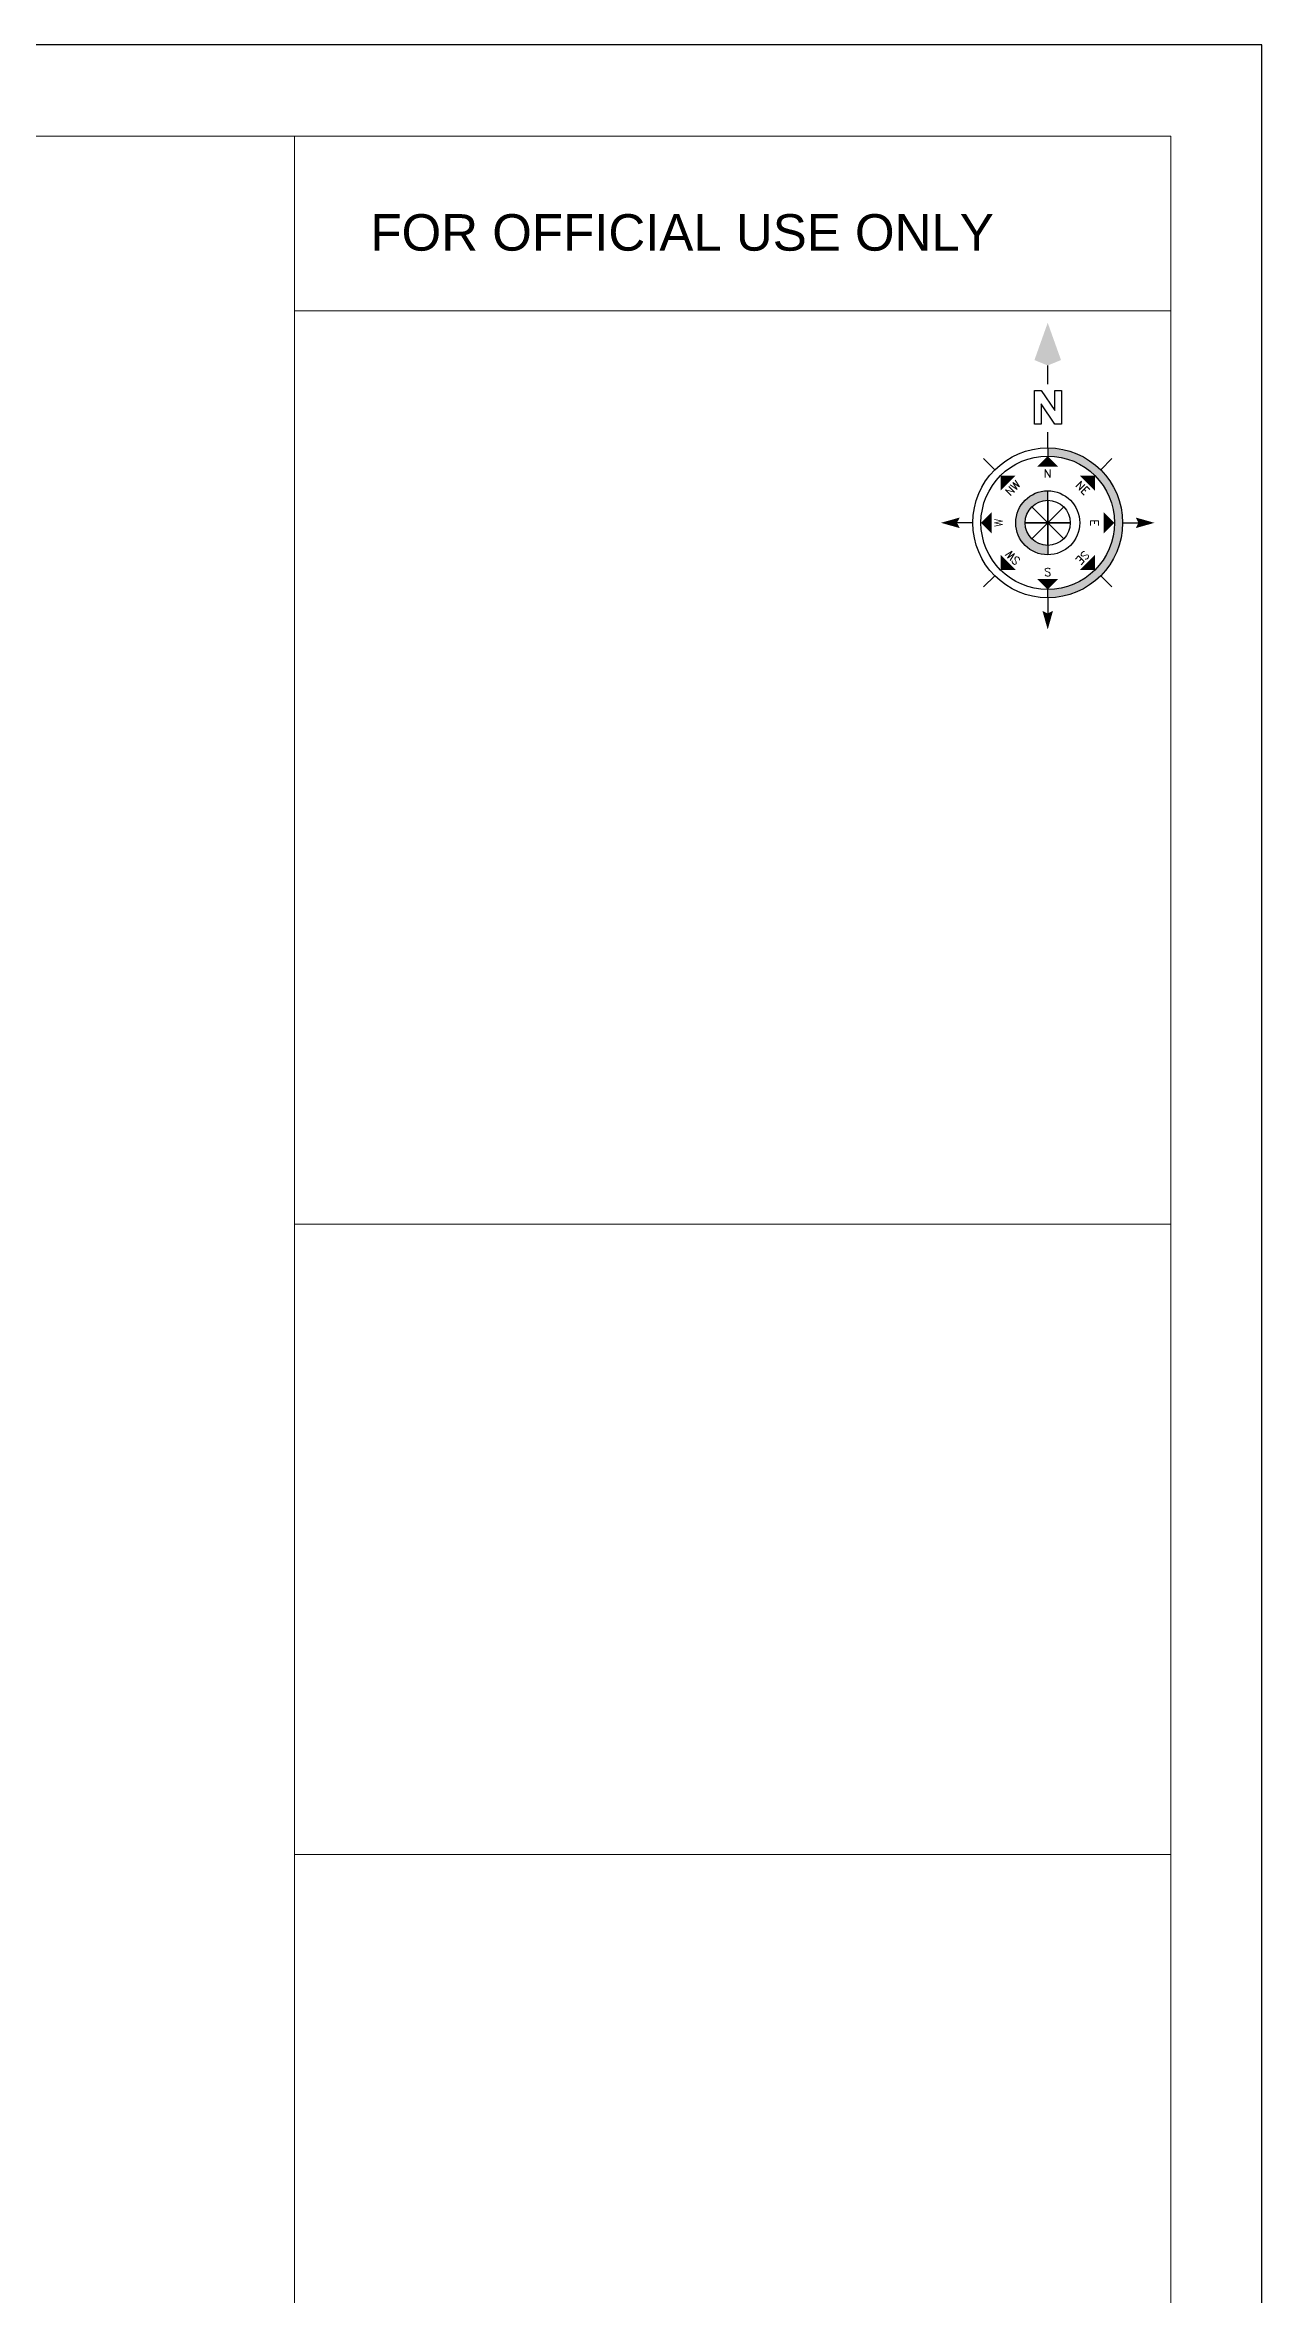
# Model space of a CAD drawing. Header units: inches. Extents: x 2449 to 13692, y -3765 to -1517.
# Drawn here: x 6809 to 7426, y -2659 to -1517 of the extents above; entities that cross this region are included whole.
import ezdxf
from ezdxf.enums import TextEntityAlignment as Align

# ---------------------------------------------------------------- set-up
doc = ezdxf.new("R2010")
doc.units = ezdxf.units.IN
doc.header["$LTSCALE"] = 0.5
doc.header["$MEASUREMENT"] = 0
doc.layers.add('ELE1', color=3, linetype='Continuous', lineweight=9)
doc.layers.add('TEXT', color=220, linetype='Continuous', lineweight=9)
doc.styles.add('Romans', font='romans.shx')
doc.styles.get("Standard").update_dxf_attribs({"font": 'arial.ttf'})

# ---------------------------------------------------------------- blocks, each defined once
blk = doc.blocks.new('Anno_North_J_Metric')
h = blk.add_hatch(color=0)
h.paths.add_polyline_path([(-4.17, 0), (-4.68, 0, 1), (4.68, 0), (4.17, 0, -1)])
h.paths.add_polyline_path([(1.41, 0), (2, 0, 1), (-2, 0), (-1.41, 0, -1)])
at = {"color": 0}
for p, q in [((0, 4.68), (0, 5.67)), ((-3.31, 3.31), (-4.01, 4.01)), ((3.31, 3.31), (4.01, 4.01)), ((0, -1.41), (0, 1.41)), ((0, 1.41), (0, -1.41)), ((-4.68, 0), (-5.67, 0)), ((-4.68, 0), (-4.17, 0)), ((-1.41, 0), (-2, 0)), ((1.41, 0), (-1.41, 0)), ((-1.41, 0), (1.41, 0)), ((1, 1), (-1, -1)), ((1, -1), (-1, 1)), ((-1, -1), (1, 1)), ((-1, 1), (1, -1)), ((1.41, 0), (2, 0)), ((4.68, 0), (4.17, 0)), ((4.68, 0), (5.67, 0)), ((8.67, 0), (9.83, 0)), ((-3.31, -3.31), (-4.01, -4.01)), ((3.31, -3.31), (4.01, -4.01)), ((0, -4.68), (0, -5.67))]:
    blk.add_line(p, q, dxfattribs=at)
at = {"color": 0, "linetype": 'ByBlock'}
for p, q in [((6.17, 0.82), (8.27, 0.82)), ((6.17, 0.4), (6.17, 0.82)), ((6.17, -0.44), (7.43, 0.4)), ((7.43, 0.4), (6.17, 0.4)), ((8.27, 0.4), (7.01, -0.44)), ((8.27, 0.82), (8.27, 0.4)), ((6.17, -0.86), (6.17, -0.44)), ((8.27, -0.86), (6.17, -0.86)), ((7.01, -0.44), (8.27, -0.44)), ((8.27, -0.44), (8.27, -0.86))]:
    blk.add_line(p, q, dxfattribs=at)
at = {"color": 0}
for radius in [4.68, 4.17, 2, 1.41]:
    blk.add_circle((0, 0), radius, dxfattribs=at)
for points in [[(-0.33, 5.5), (0, 5.67), (0, 6.67)], [(0, 6.67), (0.33, 5.5), (0, 5.67)], [(-2.95, 2.95), (-2, 2.95), (-2.95, 2)], [(0, 4.17), (0.67, 3.5), (-0.67, 3.5)], [(2.95, 2.95), (2.95, 2), (2, 2.95)], [(-6.67, 0), (-5.5, 0.33), (-5.67, 0)], [(-5.5, -0.33), (-5.67, 0), (-6.67, 0)], [(-4.17, 0), (-3.5, 0.67), (-3.5, -0.67)], [(4.17, 0), (3.5, -0.67), (3.5, 0.67)], [(12.5, 0), (10.17, 0.83), (9.83, 0)], [(9.83, 0), (10.17, -0.83), (12.5, 0)], [(-2.95, -2.95), (-2.95, -2), (-2, -2.95)], [(2.95, -2.95), (2, -2.95), (2.95, -2)], [(0, -4.17), (-0.67, -3.5), (0.67, -3.5)], [(0, -6.67), (-0.33, -5.5), (0, -5.67)], [(0.33, -5.5), (0, -5.67), (0, -6.67)]]:
    blk.add_solid(points, dxfattribs=at)
at = {"color": 0, "style": 'Romans'}
blk.add_text('W', height=0.5, dxfattribs=at).set_placement((0, 2.83), align=Align.CENTER)
for s, rotation, p in [('SW', 45, (-2, 2)), ('NW', 315, (2, 2)), ('S', 270, (-3.33, 0)), ('N', 270, (2.83, 0)), ('SE', 135, (-2, -2)), ('E', 180, (0, -2.67)), ('NE', 225, (2, -2))]:
    blk.add_text(s, height=0.5, rotation=rotation, dxfattribs=at).set_placement(p, align=Align.CENTER)

msp = doc.modelspace()

# ---------------------------------------------------------------- linework, layer by layer
at = {"layer": 'Defpoints'}
msp.add_lwpolyline([(7426.3, -1516.8), (4248.7, -1516.8), (4248.7, -3764.8), (7426.3, -3764.8)], close=True, dxfattribs=at)
at = {"layer": 'ELE1'}
for p, q in [((6935.4, -3718.5), (6935.4, -1563.1)), ((7380, -1651.7), (6935.4, -1651.7)), ((7380, -2115.2), (6935.4, -2115.2)), ((7380, -2435), (6935.4, -2435))]:
    msp.add_line(p, q, dxfattribs=at)
msp.add_lwpolyline([(4295.1, -1563.1), (7380, -1563.1), (7380, -3718.5), (4295.1, -3718.5)], close=True, dxfattribs=at)

# ---------------------------------------------------------------- block references
at = {"color": 0, "lineweight": 20, "ltscale": 0.5, "xscale": 8.12160000007134, "yscale": 8.12160000007134, "zscale": 8.12159999999858, "rotation": 90}
msp.add_blockref('Anno_North_J_Metric', (7317.6, -1759.3), dxfattribs=at)

# ---------------------------------------------------------------- texts
at = {"layer": 'TEXT'}
msp.add_text('FOR OFFICIAL USE ONLY', height=18.527, dxfattribs=at).set_placement((6973.9, -1621.2))

doc.saveas('drawing.dxf')
